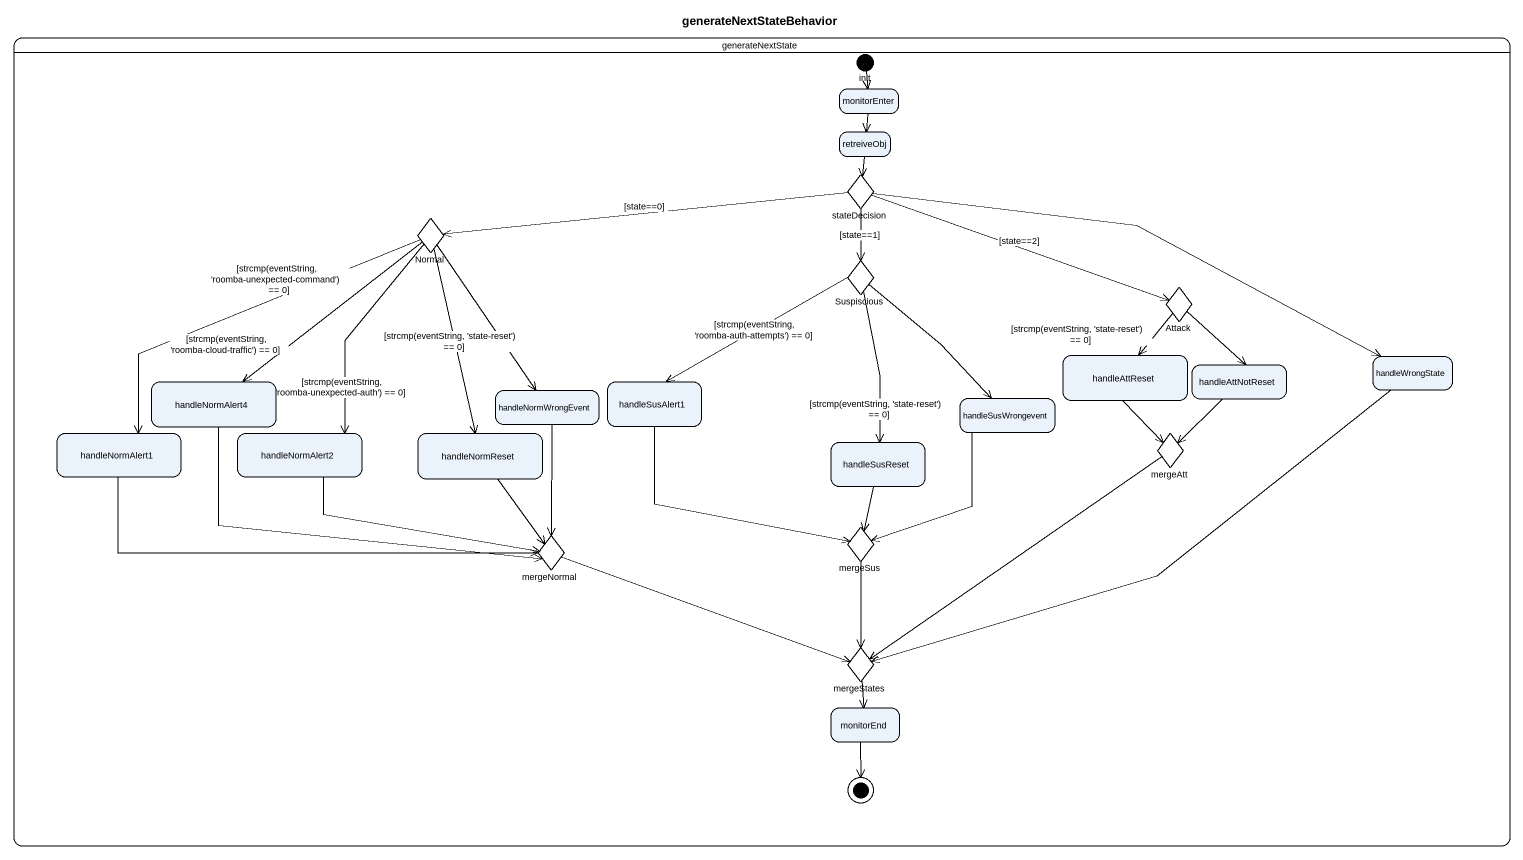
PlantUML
@startuml
title generateNextStateBehavior
hide empty description
state generateNextState {
  state init <<start>>
  state monitorEnter
  state retreiveObj
  state stateDecision <<choice>>
  state Normal <<choice>>
  state Suspiscious <<choice>>
  state Attack <<choice>>
  state handleAttReset
  state handleAttNotReset
  state handleWrongState
  state handleNormAlert4
  state handleNormWrongEvent
  state handleSusAlert1
  state handleSusWrongevent
  state handleNormAlert1
  state handleNormAlert2
  state handleNormReset
  state handleSusReset
  state mergeAtt <<choice>>
  state mergeNormal <<choice>>
  state mergeSus <<choice>>
  state mergeStates <<choice>>
  state monitorEnd
  monitorEnd --> [*]
}
init --> monitorEnter
monitorEnter --> retreiveObj
retreiveObj --> stateDecision
stateDecision -left-> Normal : [state==0]
stateDecision --> Suspiscious : [state==1]
stateDecision -right-> Attack : [state==2]
stateDecision -right-> handleWrongState
Normal --> handleNormAlert4 : [strcmp(eventString, 'roomba-cloud-traffic') == 0]
Normal --> handleNormWrongEvent
Normal --> handleNormAlert1 : [strcmp(eventString, 'roomba-unexpected-command') == 0]
Normal --> handleNormAlert2 : [strcmp(eventString, 'roomba-unexpected-auth') == 0]
Normal --> handleNormReset : [strcmp(eventString, 'state-reset') == 0]
Suspiscious --> handleSusAlert1 : [strcmp(eventString, 'roomba-auth-attempts') == 0]
Suspiscious --> handleSusWrongevent
Suspiscious --> handleSusReset : [strcmp(eventString, 'state-reset') == 0]
Attack --> handleAttReset : [strcmp(eventString, 'state-reset') == 0]
Attack --> handleAttNotReset
handleAttReset --> mergeAtt
handleAttNotReset --> mergeAtt
handleWrongState -left-> mergeStates
handleNormAlert4 -right-> mergeNormal
handleNormWrongEvent --> mergeNormal
handleSusAlert1 --> mergeSus
handleSusWrongevent --> mergeSus
handleNormAlert1 -right-> mergeNormal
handleNormAlert2 -right-> mergeNormal
handleNormReset --> mergeNormal
handleSusReset --> mergeSus
mergeAtt --> mergeStates
mergeNormal -right-> mergeStates
mergeSus --> mergeStates
mergeStates --> monitorEnd
@enduml
